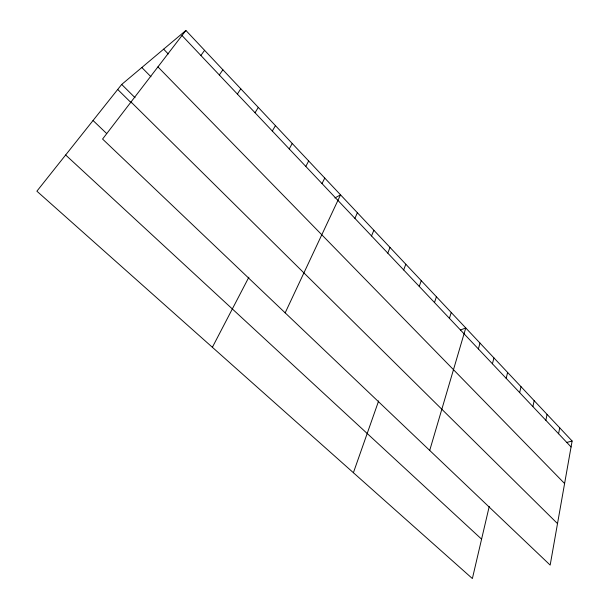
<?xml version="1.0" encoding="UTF-8"?>
<svg xmlns="http://www.w3.org/2000/svg" width="609" height="609" viewBox="0 0 609 609"><rect width="100%" height="100%" fill="white"/><g stroke="black" fill="none" stroke-linecap="round" stroke-linejoin="round"><path stroke-width="0.91" d="M572.117 441.007L550.171 565.091L102.571 139.05L185.89 30.45L572.117 441.007L566.766 442.439M558.582 433.768L559.709 427.822M545.862 420.309L547.065 414.379M532.89 406.591L534.169 400.669M519.66 392.607L521.022 386.7M489.24 506.399L472.378 578.55L36.883 191.188L121.701 84.445L185.89 30.45M506.178 378.341L507.617 372.449M492.415 363.786L493.945 357.917M478.377 348.942L479.999 343.088M429.71 450.432L465.763 327.962L460.465 330.009M449.427 318.324L451.239 312.516M434.499 302.536L436.409 296.758M419.251 286.413L421.268 280.658M353.395 472.721L378.638 400.92M403.676 269.947L405.807 264.222M387.773 253.123L390.011 247.437M371.513 235.934L373.873 230.278M354.902 218.357L357.384 212.754M285.172 312.851L340.53 194.834L334.92 197.978M322.024 183.591L324.757 178.064M305.802 166.432L308.656 160.959M212.374 347.282L248.883 277.179M289.237 148.916L292.221 143.488M272.314 131.019L275.443 125.644M255.034 112.741L258.3 107.42M237.373 94.068L240.783 88.8M219.324 74.976L222.886 69.776M200.871 55.465L204.594 50.334M65.643 154.99L481.59 539.155M93.048 120.506L106.697 133.569M131.011 101.977L557.509 523.603M117.712 89.47L131.179 102.776M121.701 84.445L135.053 97.714M141.836 67.508L150.963 76.764M157.929 66.891L564.596 483.523M163.638 49.169L168.259 53.965M182.007 35.512L571.067 446.968"/></g></svg>
